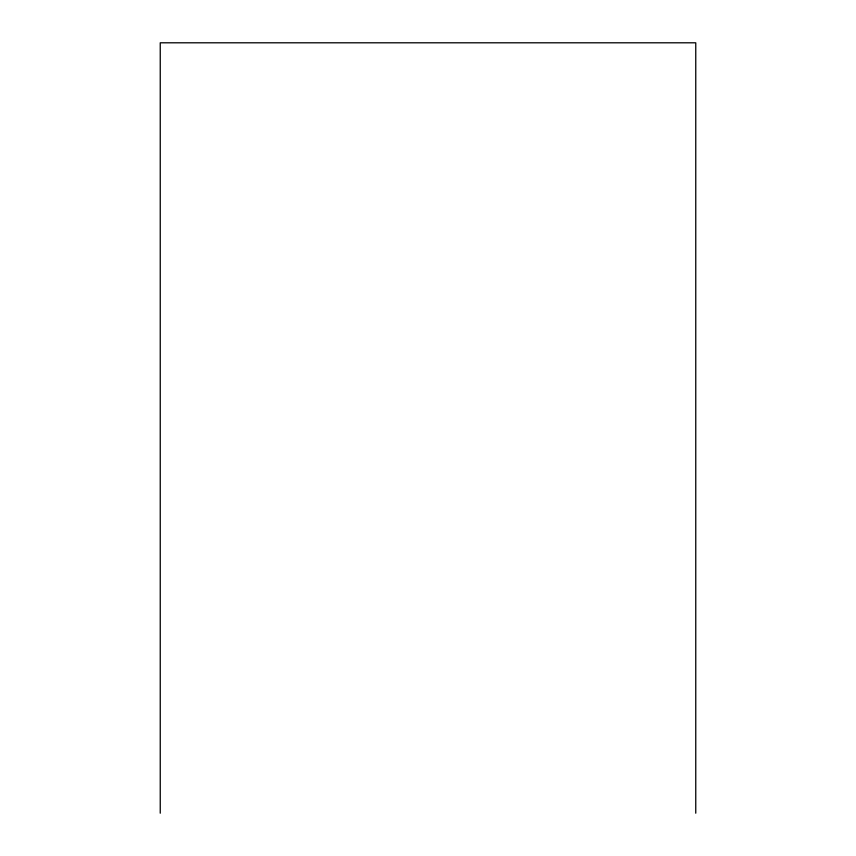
<?xml version="1.0" encoding="UTF-8"?>
<svg xmlns="http://www.w3.org/2000/svg" width="856" height="856" viewBox="0 0 856 856"><rect width="100%" height="100%" fill="white"/><g stroke="black" fill="none" stroke-linecap="round" stroke-linejoin="round"><path stroke-width="1.28" d="M695.757 813.2L695.757 42.8L160.243 42.8L160.243 813.2"/></g></svg>
